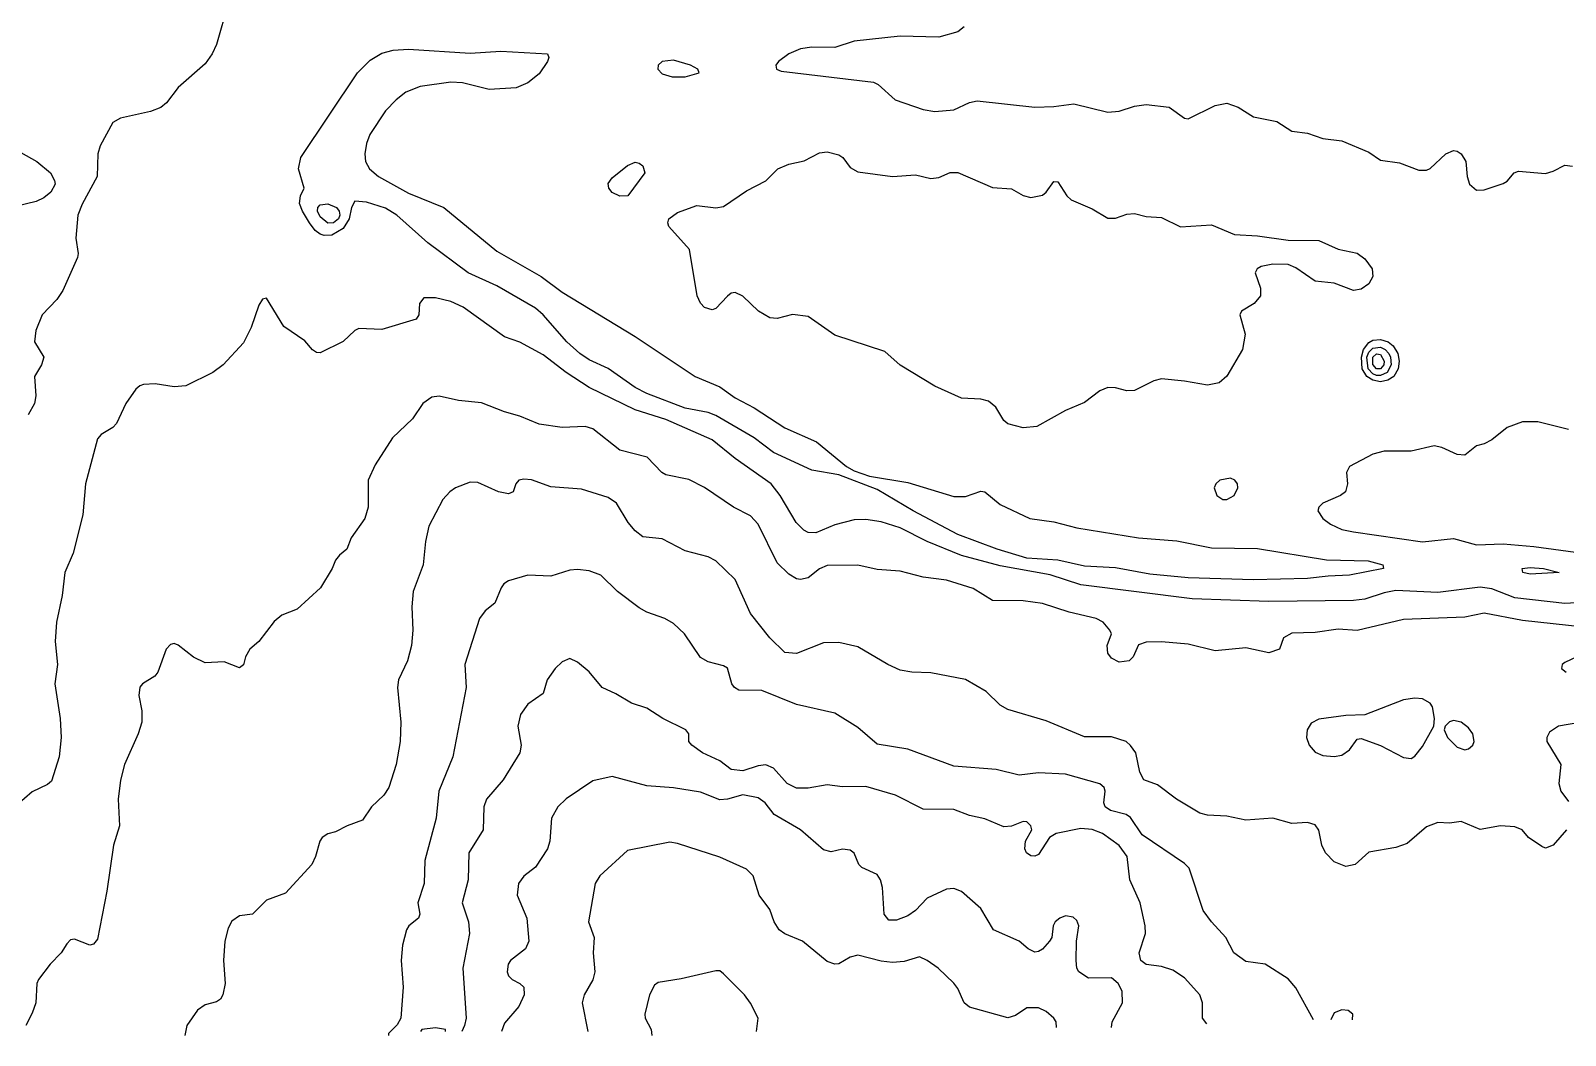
# Model space of a CAD drawing. Header units: inches. Extents: x 3311818 to 3313075, y 1372003 to 1372737.
# Drawn here: x 3312206 to 3312358.3, y 1372008 to 1372107.7 of the extents above; entities that cross this region are included whole.
import ezdxf

# ---------------------------------------------------------------- set-up
doc = ezdxf.new("R2010")
doc.units = ezdxf.units.IN
doc.header["$MEASUREMENT"] = 0

msp = doc.modelspace()

# ---------------------------------------------------------------- linework, layer by layer
for points, elevation in [([(3312225.57, 1372110.38), (3312224.41, 1372106.34), (3312223.99, 1372105.42), (3312223.27, 1372104.41), (3312220.6, 1372102.06), (3312219.46, 1372100.57), (3312218.87, 1372100.09), (3312217.86, 1372099.71), (3312214.89, 1372099.02), (3312214.12, 1372098.59), (3312212.87, 1372096.28), (3312212.65, 1372095.51), (3312212.58, 1372093.23), (3312211.07, 1372090.51), (3312210.66, 1372089.42), (3312210.46, 1372087.13), (3312210.68, 1372085.6), (3312210.61, 1372085.22), (3312209.17, 1372081.93), (3312208.58, 1372081.03), (3312207.11, 1372079.51), (3312206.47, 1372077.98), (3312206.35, 1372076.84), (3312207.27, 1372075.31), (3312207.03, 1372074.55), (3312206.34, 1372073.41), (3312206.49, 1372071.5), (3312206.35, 1372070.74), (3312205.72, 1372069.6)], 4495), ([(3312298.61, 1372108.09), (3312297.97, 1372107.61), (3312296.07, 1372107.08), (3312292.26, 1372107.18), (3312287.68, 1372106.66), (3312285.78, 1372106.06), (3312283.49, 1372106.08), (3312282.35, 1372105.9), (3312281.21, 1372105.42), (3312280.16, 1372104.66), (3312279.91, 1372104.28), (3312279.98, 1372103.9), (3312280.44, 1372103.69), (3312289.59, 1372102.62), (3312290.08, 1372102.37), (3312291.75, 1372100.85), (3312294.54, 1372099.88), (3312295.69, 1372099.71), (3312297.59, 1372099.85), (3312299.12, 1372100.6), (3312299.88, 1372100.75), (3312305.6, 1372100.13), (3312307.5, 1372100.18), (3312309.48, 1372100.47), (3312312.84, 1372099.63), (3312313.98, 1372099.73), (3312315.51, 1372100.24), (3312316.65, 1372100.4), (3312318.94, 1372100.11), (3312320.46, 1372099.03), (3312320.84, 1372098.98), (3312323.51, 1372100.28), (3312324.65, 1372100.52), (3312325.8, 1372100.12), (3312327.32, 1372099.15), (3312329.61, 1372098.69), (3312331.13, 1372097.75), (3312332.66, 1372097.55), (3312334.18, 1372097.01), (3312336.09, 1372096.78), (3312338.75, 1372095.65), (3312339.9, 1372094.88), (3312341.8, 1372094.6), (3312343.71, 1372093.87), (3312344.47, 1372093.88), (3312344.85, 1372094.04), (3312346.38, 1372095.5), (3312347.14, 1372095.81), (3312347.52, 1372095.77), (3312347.93, 1372095.51), (3312348.39, 1372094.75), (3312348.52, 1372093.23), (3312348.73, 1372092.47), (3312349.43, 1372091.9), (3312350.19, 1372091.92), (3312352.09, 1372092.56), (3312352.48, 1372092.78), (3312353.16, 1372093.61), (3312353.62, 1372093.76), (3312356.29, 1372093.55), (3312357.05, 1372093.78), (3312358.19, 1372094.38), (3312358.95, 1372094.27)], 4494), ([(3312334.71, 1372053.59), (3312332.66, 1372053.35), (3312327.32, 1372053.23), (3312320.84, 1372053.42), (3312317.03, 1372053.79), (3312313.6, 1372054.41), (3312310.55, 1372054.59), (3312307.88, 1372055.17), (3312304.83, 1372055.39), (3312301.89, 1372056.26), (3312297.97, 1372057.73), (3312293.53, 1372060.07), (3312289.97, 1372062.19), (3312286.16, 1372063.66), (3312283.49, 1372064.11), (3312279.68, 1372065.86), (3312277.77, 1372067.32), (3312273.96, 1372069.54), (3312273.2, 1372069.82), (3312270.91, 1372070.27), (3312267.1, 1372071.73), (3312265.96, 1372072.3), (3312263.29, 1372074.21), (3312261.38, 1372075.07), (3312260.46, 1372075.7), (3312259.18, 1372076.84), (3312256.81, 1372079.52), (3312256.05, 1372080.17), (3312252.24, 1372082.4), (3312249.38, 1372083.7), (3312245.38, 1372086.65), (3312242.29, 1372089.42), (3312241.18, 1372090.09), (3312239.28, 1372090.71), (3312238.13, 1372090.8), (3312237.79, 1372090.18), (3312237.58, 1372089.03), (3312236.99, 1372088.1), (3312235.85, 1372087.44), (3312235.09, 1372087.4), (3312234.7, 1372087.53), (3312234.21, 1372087.89), (3312233.64, 1372088.65), (3312232.93, 1372089.8), (3312232.65, 1372090.56), (3312232.76, 1372091.32), (3312233.11, 1372092.08), (3312232.53, 1372093.99), (3312232.78, 1372095.13), (3312238.41, 1372103.52), (3312239.66, 1372104.8), (3312240.8, 1372105.48), (3312241.95, 1372105.78), (3312243.47, 1372105.89), (3312249.57, 1372105.49), (3312252.62, 1372105.69), (3312257.26, 1372105.42), (3312257.4, 1372105.04), (3312257.25, 1372104.66), (3312256.43, 1372103.43), (3312255.29, 1372102.55), (3312254.14, 1372102.05), (3312251.47, 1372101.87), (3312248.81, 1372102.53), (3312247.66, 1372102.59), (3312244.61, 1372102.17), (3312243.21, 1372101.61), (3312242.23, 1372100.85), (3312241.18, 1372099.76), (3312239.62, 1372097.42), (3312239.28, 1372096.53), (3312239.12, 1372095.51), (3312239.21, 1372094.75), (3312239.6, 1372093.99), (3312240.48, 1372093.23), (3312243.47, 1372091.59), (3312246.97, 1372090.18), (3312252.24, 1372085.84), (3312256.63, 1372083.32), (3312258.72, 1372081.78), (3312265.96, 1372077.36), (3312271.9, 1372073.41), (3312274.34, 1372072.37), (3312275.87, 1372071.3), (3312277.77, 1372070.3), (3312280.82, 1372068.31), (3312283.95, 1372066.93), (3312286.92, 1372064.48), (3312287.68, 1372064.05), (3312289.21, 1372063.52), (3312293.02, 1372062.88), (3312297.59, 1372061.51), (3312298.74, 1372061.51), (3312300.26, 1372062.02), (3312300.64, 1372061.97), (3312302.17, 1372060.69), (3312305.11, 1372059.31), (3312307.5, 1372059), (3312309.79, 1372058.4), (3312315.91, 1372057.4), (3312319.7, 1372057.1), (3312323.13, 1372056.41), (3312327.7, 1372056.33), (3312334.56, 1372055.23), (3312338.7, 1372055.11), (3312340.14, 1372054.73), (3312340.22, 1372054.35), (3312336.85, 1372053.68), (3312334.71, 1372053.59)], 4495), ([(3312270.91, 1372103.12), (3312272.32, 1372103.52), (3312272.18, 1372103.9), (3312271.43, 1372104.28), (3312269.77, 1372104.79), (3312268.63, 1372104.66), (3312268.23, 1372104.28), (3312268.19, 1372103.9), (3312268.63, 1372103.44), (3312269.64, 1372103.14), (3312270.91, 1372103.12)], 4494), ([(3312204.98, 1372095.63), (3312206.57, 1372094.75), (3312207.93, 1372093.61), (3312208.35, 1372092.85), (3312208.39, 1372092.47), (3312207.98, 1372091.7), (3312207.26, 1372091.14), (3312206.5, 1372090.75), (3312204.59, 1372090.31)], 4496), ([(3312265.23, 1372091.32), (3312264.43, 1372091.28), (3312263.67, 1372091.67), (3312263.35, 1372092.08), (3312263.29, 1372092.54), (3312263.67, 1372093.11), (3312265.2, 1372094.35), (3312265.96, 1372094.67), (3312266.34, 1372094.58), (3312266.72, 1372094.32), (3312266.92, 1372093.61), (3312265.23, 1372091.32)], 4495), ([(3312305.82, 1372068.45), (3312304.45, 1372068.31), (3312302.93, 1372068.7), (3312302.55, 1372069.04), (3312301.74, 1372070.36), (3312301.02, 1372070.96), (3312300.26, 1372071.17), (3312298.35, 1372071.26), (3312295.69, 1372072.44), (3312292.26, 1372074.53), (3312290.73, 1372075.89), (3312285.78, 1372077.52), (3312283.11, 1372079.37), (3312281.58, 1372079.57), (3312280.06, 1372079.15), (3312279.3, 1372079.23), (3312278.19, 1372079.89), (3312276.63, 1372081.39), (3312275.87, 1372081.74), (3312275.49, 1372081.67), (3312275.1, 1372081.39), (3312273.96, 1372080.14), (3312273.58, 1372080.03), (3312272.82, 1372080.26), (3312272.44, 1372080.67), (3312272.11, 1372081.41), (3312271.33, 1372085.99), (3312269.31, 1372088.27), (3312269.2, 1372088.65), (3312269.31, 1372089.03), (3312270.15, 1372089.69), (3312272.06, 1372090.36), (3312273.96, 1372090.13), (3312274.72, 1372090.26), (3312277.01, 1372091.84), (3312278.92, 1372092.8), (3312280.1, 1372093.99), (3312281.2, 1372094.47), (3312282.73, 1372094.81), (3312284.25, 1372095.61), (3312285.01, 1372095.69), (3312286.16, 1372095.39), (3312286.55, 1372095.13), (3312287.3, 1372094.14), (3312288.06, 1372093.7), (3312291.49, 1372093.24), (3312293.78, 1372093.42), (3312295.3, 1372093.04), (3312296.07, 1372093.13), (3312297.21, 1372093.63), (3312297.97, 1372093.64), (3312301.4, 1372092.15), (3312303.31, 1372092.03), (3312304.45, 1372091.35), (3312305.21, 1372091.15), (3312306.36, 1372091.41), (3312306.73, 1372091.7), (3312307.5, 1372092.76), (3312307.88, 1372092.72), (3312308.79, 1372091.32), (3312309.22, 1372090.94), (3312311.31, 1372090.03), (3312312.84, 1372089.12), (3312313.6, 1372089.11), (3312314.74, 1372089.52), (3312315.51, 1372089.57), (3312316.65, 1372089.27), (3312318.17, 1372089.17), (3312320.08, 1372088.24), (3312323.13, 1372088.46), (3312325.41, 1372087.49), (3312327.7, 1372087.35), (3312330.75, 1372086.93), (3312333.8, 1372086.88), (3312335.71, 1372086.04), (3312337.61, 1372085.63), (3312338.37, 1372085.07), (3312339.08, 1372084.08), (3312339.14, 1372083.32), (3312338.75, 1372082.61), (3312337.99, 1372082.07), (3312337.23, 1372081.92), (3312335.32, 1372082.66), (3312333.42, 1372082.86), (3312331.51, 1372084.2), (3312330.75, 1372084.51), (3312329.23, 1372084.54), (3312328.08, 1372084.32), (3312327.66, 1372084.08), (3312327.46, 1372083.7), (3312328.01, 1372082.17), (3312327.99, 1372081.41), (3312327.36, 1372080.65), (3312326.11, 1372079.89), (3312325.96, 1372079.51), (3312326.48, 1372077.6), (3312326.23, 1372076.08), (3312324.65, 1372073.45), (3312323.89, 1372072.77), (3312322.75, 1372072.53), (3312320.46, 1372072.95), (3312318.17, 1372073.17), (3312317.41, 1372072.99), (3312315.51, 1372072.01), (3312314.74, 1372071.99), (3312313.6, 1372072.29), (3312312.84, 1372072.32), (3312312.07, 1372071.97), (3312310.55, 1372070.82), (3312308.64, 1372070.04), (3312305.82, 1372068.45)], 4495), ([(3312236.03, 1372088.65), (3312235.47, 1372088.61), (3312234.7, 1372089.24), (3312234.43, 1372089.8), (3312234.45, 1372090.18), (3312234.7, 1372090.43), (3312235.47, 1372090.54), (3312236.31, 1372090.18), (3312236.58, 1372089.8), (3312236.64, 1372089.42), (3312236.5, 1372089.03), (3312236.03, 1372088.65)], 4496), ([(3312371.91, 1372051.66), (3312358.19, 1372050.89), (3312353.24, 1372051.44), (3312350.95, 1372052.35), (3312349.81, 1372052.51), (3312345.61, 1372051.98), (3312341.42, 1372052.16), (3312340.28, 1372051.95), (3312338.37, 1372051.32), (3312337.23, 1372051.19), (3312328.84, 1372051.08), (3312321.22, 1372051.35), (3312310.17, 1372052.72), (3312307.12, 1372053.72), (3312302.17, 1372054.62), (3312298.35, 1372055.66), (3312294.92, 1372057.02), (3312292.26, 1372058.4), (3312290.35, 1372058.97), (3312288.83, 1372059.2), (3312287.68, 1372059.17), (3312285.78, 1372058.7), (3312283.87, 1372057.89), (3312283.11, 1372057.93), (3312282.68, 1372058.16), (3312281.94, 1372058.93), (3312280.35, 1372061.59), (3312279.46, 1372062.74), (3312275.87, 1372065.27), (3312273.58, 1372067.13), (3312269.01, 1372069.13), (3312265.96, 1372070.1), (3312261.38, 1372072.32), (3312259.1, 1372073.81), (3312256.81, 1372075.56), (3312254.52, 1372076.82), (3312253, 1372077.35), (3312248.88, 1372080.27), (3312247.66, 1372080.83), (3312246.14, 1372081.21), (3312244.99, 1372081.21), (3312244.55, 1372080.65), (3312244.47, 1372079.51), (3312244.23, 1372079.1), (3312240.8, 1372078.06), (3312238.52, 1372078.15), (3312238.13, 1372077.96), (3312236.99, 1372076.86), (3312234.7, 1372075.75), (3312234.32, 1372075.79), (3312233.94, 1372076.05), (3312233.18, 1372076.93), (3312231.1, 1372078.36), (3312229.37, 1372081.17), (3312228.99, 1372081.06), (3312228.61, 1372080.47), (3312227.84, 1372078.25), (3312227.08, 1372076.75), (3312225.06, 1372074.55), (3312224.03, 1372073.8), (3312221.36, 1372072.49), (3312220.22, 1372072.39), (3312218.32, 1372072.67), (3312217.17, 1372072.62), (3312216.79, 1372072.47), (3312216.41, 1372072.16), (3312215.41, 1372070.74), (3312214.5, 1372068.75), (3312214.12, 1372068.35), (3312212.98, 1372067.66), (3312212.6, 1372067.23), (3312211.41, 1372062.74), (3312211.14, 1372059.69), (3312210.19, 1372055.88), (3312209.37, 1372053.97), (3312209.09, 1372051.68), (3312208.52, 1372049.02), (3312208.39, 1372047.11), (3312208.62, 1372044.82), (3312208.36, 1372042.92), (3312208.89, 1372039.49), (3312209, 1372037.58), (3312208.79, 1372035.68), (3312208.02, 1372033.27), (3312207.64, 1372032.92), (3312206.12, 1372032.2), (3312204.59, 1372030.88)], 4494), ([(3312340.64, 1372073.03), (3312339.9, 1372072.88), (3312339.14, 1372073.05), (3312338.57, 1372073.41), (3312338.1, 1372074.17), (3312338.02, 1372075.31), (3312338.21, 1372076.08), (3312338.75, 1372076.77), (3312339.14, 1372077), (3312339.9, 1372077.08), (3312340.66, 1372076.83), (3312341.18, 1372076.46), (3312341.64, 1372075.7), (3312341.76, 1372074.93), (3312341.68, 1372074.17), (3312341.24, 1372073.41), (3312340.64, 1372073.03)], 4495), ([(3312340.58, 1372073.79), (3312339.9, 1372073.49), (3312339.52, 1372073.51), (3312339.14, 1372073.67), (3312338.7, 1372074.17), (3312338.57, 1372075.31), (3312338.75, 1372075.82), (3312339.14, 1372076.21), (3312339.9, 1372076.31), (3312340.38, 1372076.08), (3312340.74, 1372075.7), (3312340.91, 1372075.31), (3312340.97, 1372074.55), (3312340.58, 1372073.79)], 4496), ([(3312339.91, 1372074.17), (3312339.52, 1372074.17), (3312339.14, 1372074.59), (3312339.14, 1372075.31), (3312339.52, 1372075.65), (3312339.9, 1372075.57), (3312340.29, 1372074.93), (3312340.25, 1372074.55), (3312339.91, 1372074.17)], 4497), ([(3312360.1, 1372048.55), (3312354, 1372049.18), (3312350.19, 1372049.93), (3312348.28, 1372049.53), (3312342.18, 1372049.31), (3312337.61, 1372048.19), (3312335.71, 1372048.33), (3312333.42, 1372048.01), (3312331.13, 1372047.95), (3312330.29, 1372047.49), (3312329.88, 1372046.35), (3312328.84, 1372045.99), (3312326.56, 1372046.48), (3312323.51, 1372046.18), (3312320.84, 1372046.86), (3312318.17, 1372047.08), (3312316.65, 1372047.04), (3312315.89, 1372046.79), (3312315.36, 1372045.59), (3312314.98, 1372045.2), (3312313.98, 1372045.05), (3312313.22, 1372045.45), (3312312.86, 1372045.97), (3312312.79, 1372046.73), (3312313.21, 1372047.87), (3312313.07, 1372048.25), (3312312.39, 1372049.02), (3312311.69, 1372049.41), (3312309.03, 1372050.02), (3312306.36, 1372050.87), (3312304.45, 1372051.16), (3312301.4, 1372051.19), (3312299.5, 1372052.38), (3312296.83, 1372053.21), (3312294.54, 1372053.48), (3312292.26, 1372054.09), (3312289.97, 1372054.27), (3312288.06, 1372054.7), (3312285.01, 1372054.64), (3312284.25, 1372054.32), (3312283.11, 1372053.44), (3312282.35, 1372053.25), (3312281.97, 1372053.32), (3312281.2, 1372053.79), (3312280.06, 1372054.92), (3312278.15, 1372058.77), (3312277.39, 1372059.57), (3312275.71, 1372060.45), (3312272.82, 1372062.39), (3312271.29, 1372063.17), (3312269.01, 1372063.65), (3312268.61, 1372063.88), (3312267.15, 1372065.4), (3312264.43, 1372066.09), (3312261.76, 1372068.2), (3312261, 1372068.45), (3312258.72, 1372068.36), (3312256.43, 1372068.67), (3312254.52, 1372069.48), (3312253, 1372069.9), (3312250.71, 1372070.78), (3312248.43, 1372071.03), (3312246.52, 1372071.46), (3312245.76, 1372071.36), (3312244.89, 1372070.74), (3312243.85, 1372069.22), (3312241.88, 1372067.31), (3312240.16, 1372064.64), (3312239.47, 1372063.12), (3312239.45, 1372060.45), (3312239.14, 1372059.31), (3312237.78, 1372057.4), (3312237.33, 1372056.26), (3312236.61, 1372055.69), (3312236.23, 1372055.18), (3312235.89, 1372054.35), (3312234.73, 1372052.45), (3312232.42, 1372050.33), (3312230.89, 1372049.71), (3312230.13, 1372049.09), (3312228.62, 1372047.11), (3312227.72, 1372046.35), (3312227.29, 1372045.59), (3312227.08, 1372044.79), (3312226.7, 1372044.51), (3312225.18, 1372045.1), (3312223.27, 1372045.01), (3312222.13, 1372045.57), (3312220.6, 1372046.76), (3312220.22, 1372046.9), (3312219.84, 1372046.83), (3312219.4, 1372046.35), (3312218.6, 1372044.06), (3312218.29, 1372043.68), (3312217.06, 1372042.92), (3312216.79, 1372042.59), (3312216.7, 1372041.77), (3312217.01, 1372040.25), (3312217, 1372039.11), (3312216.65, 1372037.96), (3312215.27, 1372034.9), (3312214.89, 1372033.35), (3312214.65, 1372031.48), (3312214.78, 1372028.82), (3312214.2, 1372026.91), (3312213.54, 1372022.34), (3312212.6, 1372017.59), (3312212.22, 1372017.1), (3312211.84, 1372016.98), (3312210.31, 1372017.58), (3312209.93, 1372017.53), (3312209.55, 1372017.13), (3312209.01, 1372016.24), (3312207.91, 1372015.09), (3312206.76, 1372013.57), (3312206.57, 1372013.19), (3312206.48, 1372011.28), (3312206.12, 1372010.23), (3312205.5, 1372009)], 4493), ([(3312358.57, 1372068.16), (3312355.52, 1372068.89), (3312354, 1372068.89), (3312352.48, 1372068.36), (3312350.95, 1372067.13), (3312350.19, 1372066.73), (3312349.43, 1372066.53), (3312348.28, 1372065.59), (3312347.52, 1372065.68), (3312346, 1372066.35), (3312345.23, 1372066.52), (3312342.95, 1372066.01), (3312340.28, 1372065.98), (3312339.14, 1372065.71), (3312336.85, 1372064.48), (3312336.54, 1372063.88), (3312336.65, 1372062.74), (3312336.44, 1372061.97), (3312335.94, 1372061.59), (3312334.19, 1372060.83), (3312333.8, 1372060.45), (3312333.7, 1372060.07), (3312334.2, 1372059.31), (3312334.94, 1372058.75), (3312336.09, 1372058.23), (3312337.23, 1372057.98), (3312344.09, 1372057.01), (3312347.14, 1372057.33), (3312349.43, 1372056.71), (3312352.09, 1372056.79), (3312355.14, 1372056.54), (3312363.15, 1372055.44)], 4494), ([(3312358.36, 1372028.43), (3312357.06, 1372026.91), (3312356.29, 1372026.61), (3312355.91, 1372026.76), (3312354.61, 1372027.67), (3312353.97, 1372028.43), (3312353.24, 1372028.73), (3312351.81, 1372028.82), (3312349.81, 1372028.46), (3312347.9, 1372029.27), (3312346.76, 1372029.1), (3312345.61, 1372029.14), (3312344.47, 1372028.71), (3312342.57, 1372027.06), (3312341.42, 1372026.68), (3312338.75, 1372026.22), (3312337.41, 1372025), (3312336.47, 1372024.78), (3312335.32, 1372025.26), (3312334.47, 1372026.15), (3312334.09, 1372026.91), (3312333.8, 1372028.38), (3312333.42, 1372028.91), (3312332.66, 1372029.14), (3312331.13, 1372029.06), (3312329.23, 1372029.6), (3312326.56, 1372029.38), (3312324.65, 1372029.79), (3312322.75, 1372029.89), (3312321.98, 1372030.07), (3312319.68, 1372031.48), (3312317.79, 1372032.89), (3312316.44, 1372033.39), (3312316.03, 1372034.15), (3312315.62, 1372036.06), (3312315.12, 1372036.8), (3312314.66, 1372037.2), (3312313.22, 1372037.65), (3312310.55, 1372037.65), (3312306.74, 1372039.23), (3312302.93, 1372040.35), (3312302.17, 1372040.78), (3312300.78, 1372042.16), (3312298.74, 1372043.34), (3312295.3, 1372044), (3312293.4, 1372044.07), (3312292.26, 1372044.27), (3312291.01, 1372044.82), (3312288.06, 1372046.58), (3312286.16, 1372047), (3312284.63, 1372046.97), (3312281.97, 1372045.93), (3312280.82, 1372046.02), (3312279.31, 1372047.49), (3312277.39, 1372049.9), (3312275.87, 1372053.28), (3312273.95, 1372055.11), (3312273.2, 1372055.51), (3312270.91, 1372056.1), (3312268.63, 1372057.3), (3312266.72, 1372057.5), (3312265.96, 1372058.09), (3312265.25, 1372058.93), (3312264.09, 1372060.83), (3312263.29, 1372061.4), (3312260.62, 1372062.24), (3312257.57, 1372062.47), (3312255.67, 1372063.15), (3312254.9, 1372063.23), (3312254.42, 1372063.12), (3312254.11, 1372062.74), (3312253.85, 1372061.97), (3312253.38, 1372061.76), (3312252.38, 1372061.97), (3312250.33, 1372062.88), (3312249.57, 1372062.93), (3312248.12, 1372062.36), (3312247.56, 1372061.97), (3312246.88, 1372061.21), (3312245.48, 1372058.54), (3312245.15, 1372057.02), (3312244.91, 1372054.73), (3312243.94, 1372052.06), (3312243.78, 1372050.54), (3312243.9, 1372048.25), (3312243.75, 1372046.73), (3312243.36, 1372045.2), (3312242.47, 1372043.3), (3312242.36, 1372042.54), (3312242.7, 1372039.11), (3312242.65, 1372037.2), (3312242.25, 1372034.91), (3312241.5, 1372032.63), (3312241.01, 1372031.86), (3312239.79, 1372030.72), (3312238.9, 1372029.38), (3312237.37, 1372028.84), (3312236.23, 1372028.22), (3312235.47, 1372028.03), (3312234.91, 1372027.67), (3312234.66, 1372027.29), (3312234.23, 1372025.77), (3312233.86, 1372025), (3312231.27, 1372022.16), (3312229.37, 1372021.46), (3312227.99, 1372020.05), (3312226.7, 1372019.88), (3312225.94, 1372019.36), (3312225.56, 1372018.68), (3312225.25, 1372017.38), (3312225.11, 1372015.48), (3312225.27, 1372013.19), (3312225.04, 1372012.05), (3312224.79, 1372011.64), (3312224.41, 1372011.38), (3312223.27, 1372011.08), (3312222.51, 1372010.55), (3312221.47, 1372009), (3312221.28, 1372008.04)], 4492), ([(3312324.65, 1372061.19), (3312325.4, 1372061.59), (3312325.74, 1372062.36), (3312325.71, 1372062.74), (3312325.47, 1372063.12), (3312325.03, 1372063.31), (3312323.97, 1372063.12), (3312323.57, 1372062.74), (3312323.42, 1372062.36), (3312323.67, 1372061.59), (3312324.27, 1372061.21), (3312324.65, 1372061.19)], 4494), ([(3312333.27, 1372009.57), (3312331.51, 1372012.76), (3312330.75, 1372013.66), (3312328.46, 1372015.09), (3312326.56, 1372015.37), (3312325.36, 1372016.24), (3312324.57, 1372017.76), (3312323.13, 1372019.3), (3312322.31, 1372020.43), (3312320.92, 1372024.62), (3312320.46, 1372025.09), (3312316.27, 1372027.93), (3312315.12, 1372029.65), (3312314.67, 1372029.96), (3312313.12, 1372030.34), (3312312.6, 1372030.72), (3312312.46, 1372031.1), (3312312.58, 1372032.25), (3312312.48, 1372032.63), (3312312.07, 1372033), (3312308.64, 1372033.94), (3312305.98, 1372034.08), (3312304.07, 1372033.85), (3312301.78, 1372034.42), (3312297.59, 1372034.74), (3312293.02, 1372036.43), (3312289.97, 1372036.93), (3312288.06, 1372038.57), (3312285.78, 1372039.99), (3312281.97, 1372040.87), (3312278.53, 1372042.25), (3312276.25, 1372042.27), (3312275.8, 1372042.54), (3312275.55, 1372042.92), (3312275.1, 1372044.47), (3312274.72, 1372044.71), (3312273.2, 1372045.11), (3312272.44, 1372045.53), (3312270.86, 1372047.87), (3312269.77, 1372048.89), (3312268.9, 1372049.4), (3312267.1, 1372050.03), (3312266.34, 1372050.45), (3312264.2, 1372052.06), (3312262.53, 1372053.7), (3312261.38, 1372054.14), (3312260.24, 1372054.27), (3312259.48, 1372054.2), (3312257.57, 1372053.61), (3312255.29, 1372053.68), (3312253.38, 1372053.12), (3312252.92, 1372052.83), (3312252.67, 1372052.45), (3312252.03, 1372050.92), (3312251.06, 1372050.16), (3312250.51, 1372049.4), (3312249.06, 1372044.82), (3312249.17, 1372042.54), (3312247.86, 1372035.68), (3312246.46, 1372032.25), (3312246.19, 1372029.58), (3312245.09, 1372025.39), (3312245.02, 1372023.1), (3312244.4, 1372021.19), (3312244.57, 1372020.05), (3312244.45, 1372019.67), (3312243.48, 1372018.91), (3312243.26, 1372018.52), (3312242.87, 1372017), (3312242.73, 1372015.48), (3312242.94, 1372012.81), (3312242.71, 1372009.76), (3312242.33, 1372009.07), (3312241.49, 1372008.23), (3312241.49, 1372008.04)], 4491), ([(3312357.63, 1372053.97), (3312354.76, 1372053.79), (3312354.02, 1372053.97), (3312353.96, 1372054.35), (3312354.76, 1372054.45), (3312356.07, 1372054.35), (3312357.63, 1372053.97)], 4495), ([(3312322.68, 1372009.19), (3312322.26, 1372009.76), (3312322.25, 1372011.28), (3312321.99, 1372012.05), (3312320.46, 1372013.76), (3312319.32, 1372014.51), (3312318.17, 1372014.86), (3312316.65, 1372015.06), (3312316.12, 1372015.48), (3312315.96, 1372016.24), (3312316.58, 1372018.14), (3312316.57, 1372018.91), (3312316.08, 1372021.19), (3312315.04, 1372023.48), (3312314.77, 1372025.77), (3312313.98, 1372026.88), (3312312.34, 1372028.05), (3312311.31, 1372028.46), (3312310.17, 1372028.56), (3312307.74, 1372028.05), (3312307.06, 1372027.67), (3312305.98, 1372025.99), (3312305.6, 1372025.8), (3312305.21, 1372025.84), (3312304.8, 1372026.15), (3312304.63, 1372026.53), (3312304.69, 1372027.29), (3312305.31, 1372028.43), (3312305.2, 1372028.82), (3312304.83, 1372029.21), (3312304.45, 1372029.27), (3312303.31, 1372028.8), (3312302.55, 1372028.74), (3312300.64, 1372029.51), (3312299.12, 1372029.84), (3312297.59, 1372030.46), (3312294.54, 1372030.47), (3312291.8, 1372031.86), (3312288.83, 1372032.73), (3312286.54, 1372032.69), (3312285.01, 1372032.89), (3312283.11, 1372032.56), (3312281.97, 1372032.57), (3312281.05, 1372033.01), (3312279.68, 1372034.55), (3312278.92, 1372034.87), (3312278.15, 1372034.78), (3312276.63, 1372034.28), (3312275.49, 1372034.41), (3312274.34, 1372035.27), (3312272.65, 1372036.06), (3312271.59, 1372036.82), (3312271.27, 1372037.2), (3312271.29, 1372037.96), (3312270.99, 1372038.34), (3312268.71, 1372039.49), (3312267.1, 1372040.5), (3312265.58, 1372040.98), (3312264.05, 1372041.92), (3312262.67, 1372042.54), (3312261.38, 1372044.1), (3312260.24, 1372045.07), (3312259.48, 1372045.42), (3312258.72, 1372045.1), (3312258.03, 1372044.44), (3312257.23, 1372043.3), (3312256.81, 1372041.97), (3312255.29, 1372040.89), (3312254.56, 1372039.87), (3312254.32, 1372038.72), (3312254.63, 1372036.82), (3312254.51, 1372036.06), (3312252.84, 1372033.39), (3312251.21, 1372031.48), (3312250.95, 1372030.72), (3312250.88, 1372028.43), (3312249.46, 1372026.15), (3312249.38, 1372023.48), (3312248.8, 1372021.19), (3312249.42, 1372019.29), (3312249.51, 1372018.14), (3312248.84, 1372014.71), (3312249.17, 1372009.76), (3312249.03, 1372009), (3312248.74, 1372008.42)], 4490), ([(3312359.38, 1372045.59), (3312358.19, 1372045.02), (3312357.95, 1372044.82), (3312357.87, 1372044.44), (3312358.33, 1372044.06)], 4492), ([(3312342.95, 1372035.5), (3312343.33, 1372035.74), (3312344.09, 1372036.71), (3312345.22, 1372038.72), (3312345.27, 1372039.49), (3312345.08, 1372040.63), (3312344.84, 1372041.01), (3312344.09, 1372041.43), (3312343.33, 1372041.5), (3312342.18, 1372041.31), (3312338.37, 1372039.85), (3312336.47, 1372039.78), (3312333.8, 1372039.41), (3312333.04, 1372039.01), (3312332.62, 1372038.34), (3312332.57, 1372037.58), (3312332.83, 1372036.82), (3312333.42, 1372036.15), (3312334.18, 1372035.79), (3312335.32, 1372035.69), (3312336.09, 1372035.84), (3312336.85, 1372036.37), (3312337.61, 1372037.42), (3312337.99, 1372037.49), (3312339.9, 1372036.8), (3312342.18, 1372035.59), (3312342.95, 1372035.5)], 4492), ([(3312348.28, 1372036.38), (3312348.66, 1372036.46), (3312349.07, 1372036.82), (3312349.22, 1372037.2), (3312349.08, 1372037.96), (3312348.66, 1372038.55), (3312347.9, 1372039.12), (3312347.14, 1372039.29), (3312346.76, 1372039.15), (3312346.34, 1372038.72), (3312346.24, 1372038.34), (3312346.56, 1372037.58), (3312347.52, 1372036.62), (3312348.28, 1372036.38)], 4492), ([(3312362.77, 1372039.61), (3312357.58, 1372038.72), (3312356.67, 1372038.12), (3312356.42, 1372037.58), (3312356.43, 1372037.2), (3312357.79, 1372034.91), (3312357.61, 1372033.01), (3312357.8, 1372032.25), (3312358.57, 1372031.24)], 4492), ([(3312313.21, 1372008.81), (3312313.3, 1372009.38), (3312314.3, 1372011.28), (3312314.28, 1372012.43), (3312313.87, 1372013.19), (3312313.22, 1372013.76), (3312310.93, 1372013.72), (3312309.99, 1372014.33), (3312309.79, 1372014.71), (3312309.7, 1372015.48), (3312309.75, 1372017.38), (3312309.99, 1372018.91), (3312309.79, 1372019.43), (3312309.41, 1372019.78), (3312308.64, 1372019.88), (3312308.08, 1372019.67), (3312307.62, 1372019.29), (3312307.42, 1372018.91), (3312307.3, 1372017.76), (3312307.08, 1372017.38), (3312306.36, 1372016.6), (3312305.98, 1372016.35), (3312305.6, 1372016.3), (3312304.94, 1372016.62), (3312304.07, 1372017.39), (3312301.52, 1372018.52), (3312300.26, 1372020.64), (3312298.35, 1372022.3), (3312297.59, 1372022.62), (3312296.83, 1372022.53), (3312294.92, 1372021.64), (3312293.77, 1372020.43), (3312293.02, 1372019.89), (3312291.87, 1372019.45), (3312291.11, 1372019.46), (3312290.67, 1372020.05), (3312290.49, 1372022.72), (3312290.29, 1372023.48), (3312289.97, 1372023.99), (3312288.44, 1372024.69), (3312288.16, 1372025), (3312287.68, 1372026.11), (3312287.3, 1372026.42), (3312286.54, 1372026.52), (3312285.4, 1372026.23), (3312284.63, 1372026.45), (3312282.37, 1372028.43), (3312279.75, 1372029.96), (3312278.84, 1372031.1), (3312278.15, 1372031.61), (3312276.63, 1372031.9), (3312275.1, 1372031.46), (3312274.34, 1372031.4), (3312272.44, 1372032.15), (3312269.77, 1372032.61), (3312267.1, 1372032.8), (3312263.67, 1372033.73), (3312261.76, 1372033.28), (3312259.1, 1372031.51), (3312258.29, 1372030.72), (3312257.64, 1372029.58), (3312257.47, 1372027.29), (3312257.24, 1372026.53), (3312256.05, 1372024.71), (3312254.9, 1372023.82), (3312254.37, 1372023.1), (3312254.24, 1372021.96), (3312255.2, 1372019.67), (3312255.39, 1372017.38), (3312255.06, 1372016.62), (3312253.59, 1372015.48), (3312253.35, 1372015.09), (3312253.26, 1372014.33), (3312253.39, 1372013.95), (3312253.76, 1372013.58), (3312254.52, 1372013.19), (3312254.89, 1372012.81), (3312254.93, 1372012.05), (3312254.41, 1372010.9), (3312253, 1372009.25), (3312252.69, 1372008.42)], 4489), ([(3312307.76, 1372008.81), (3312307.73, 1372009.38), (3312307.49, 1372009.76), (3312306.74, 1372010.4), (3312305.98, 1372010.76), (3312304.83, 1372010.78), (3312303.69, 1372010.02), (3312302.93, 1372009.77), (3312299.12, 1372010.82), (3312298.6, 1372011.28), (3312297.97, 1372012.69), (3312297.59, 1372013.2), (3312296.02, 1372014.71), (3312294.92, 1372015.48), (3312294.16, 1372015.82), (3312292.64, 1372015.35), (3312291.49, 1372015.26), (3312290.35, 1372015.41), (3312288.06, 1372016), (3312287.3, 1372015.81), (3312286.16, 1372015.14), (3312285.78, 1372015.11), (3312285.01, 1372015.38), (3312282.55, 1372017.38), (3312280.82, 1372018.12), (3312280.25, 1372018.52), (3312279.76, 1372019.29), (3312279.3, 1372020.52), (3312278.25, 1372021.96), (3312277.67, 1372023.86), (3312277.01, 1372024.54), (3312274.34, 1372025.73), (3312270.15, 1372027.07), (3312269.39, 1372027.2), (3312265.2, 1372026.37), (3312262.46, 1372023.86), (3312261.98, 1372023.1), (3312261.33, 1372019.29), (3312261.87, 1372017.76), (3312261.77, 1372016.24), (3312261.96, 1372014.33), (3312261.76, 1372013.54), (3312260.9, 1372012.05), (3312260.71, 1372011.28), (3312261.26, 1372008.42)], 4488), ([(3312278, 1372008.42), (3312278.16, 1372009.76), (3312277.39, 1372011.24), (3312276.79, 1372012.05), (3312274.72, 1372014.14), (3312274.34, 1372014.45), (3312273.96, 1372014.45), (3312270.53, 1372013.63), (3312268.24, 1372013.28), (3312267.86, 1372013.02), (3312267.38, 1372012.05), (3312266.9, 1372010.14), (3312266.94, 1372009.76), (3312267.54, 1372008.62), (3312267.62, 1372008.04)], 4487), ([(3312337.14, 1372009.57), (3312337.18, 1372010.14), (3312336.71, 1372010.52), (3312336.09, 1372010.57), (3312335.32, 1372010.28), (3312334.98, 1372009.57)], 4491), ([(3312247.14, 1372008.42), (3312247.14, 1372008.62), (3312246.14, 1372008.79), (3312244.79, 1372008.62), (3312244.65, 1372008.42)], 4490)]:
    msp.add_lwpolyline(points, dxfattribs=dict(elevation=elevation))

doc.saveas('drawing.dxf')
